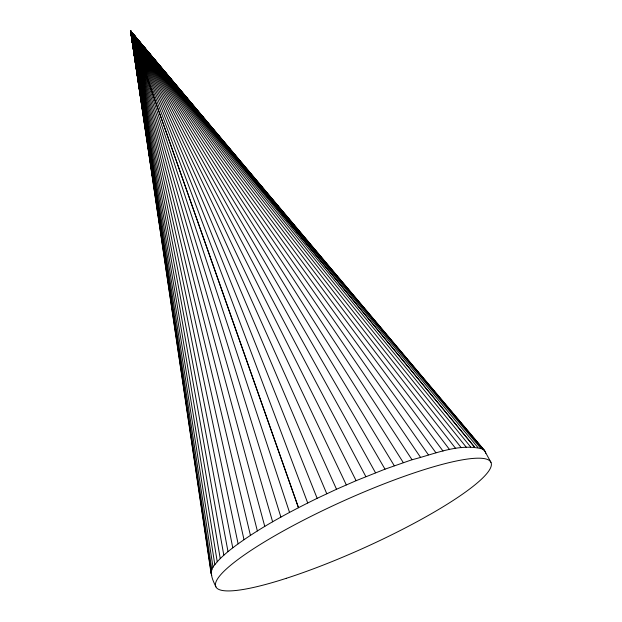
<?xml version="1.0" encoding="UTF-8"?>
<svg xmlns="http://www.w3.org/2000/svg" width="622" height="622" viewBox="0 0 622 622"><rect width="100%" height="100%" fill="white"/><g stroke="black" fill="none" stroke-linecap="round" stroke-linejoin="round"><path stroke-width="0.93" d="M215.951 586.857C212.584 579.953 208.199 571.151 214.839 564.683C219.9 558.167 226.322 552.88 232.768 547.811C258.9 528.164 287.9 512.73 317.158 498.331L130.62 31.1L484.32 450.235L490.968 462.387M449.045 408.646L130.62 31.1L211.643 575.552L211.2 571.976M317.15 498.331L336.518 489.257L130.62 31.1L482.75 449.053L484.32 450.235M336.51 489.265L356.118 480.689L385.01 469.167L130.62 31.1L211.146 573.896M385.01 469.167L412.028 459.736L130.62 31.1L147.095 140.658M412.028 459.736C434.731 454.068 459.16 442.802 482.75 449.053M450.297 410.131L452.171 412.355M453.422 413.84L485.331 451.665L485.782 453.337M216.915 133.683L130.62 31.1L211.83 569.799M218.159 135.168L220.04 137.4M221.284 138.885L226.913 145.579M228.165 147.064L230.039 149.296M231.291 150.781L233.164 153.012M235.046 155.243L236.298 156.728M238.172 158.96L239.423 160.445M241.297 162.676L242.549 164.161M248.178 170.856L293.817 225.117M295.069 226.61L296.951 228.834M298.195 230.327L300.698 233.297M301.95 234.782L303.824 237.013M305.075 238.498L306.949 240.73M308.201 242.215L310.075 244.446M311.956 246.677L313.208 248.162M315.082 250.394L316.334 251.879M368.854 314.328L370.728 316.551M371.979 318.044L373.853 320.276M375.735 322.499L377.608 324.731M378.86 326.216L380.734 328.447M381.986 329.932L383.86 332.164M385.733 334.395L386.985 335.88M388.867 338.111L390.111 339.596M480.604 448.128L130.62 31.1L138.986 85.797M209.731 125.597L130.62 31.1L213.043 567.365M210.982 127.09L212.848 129.322M214.092 130.807L216.588 133.784M217.832 135.269L219.698 137.501M220.95 138.994L222.816 141.225M224.06 142.71L225.934 144.942M227.8 147.173L229.044 148.666M230.91 150.897L232.162 152.382M477.883 447.475L130.62 31.1L135.277 60.847M143.037 46.028L130.62 31.1L214.839 564.683M144.281 47.521L146.139 49.76M147.383 51.253L149.241 53.492M150.485 54.985L152.351 57.224M154.209 59.463L155.453 60.956M157.312 63.195L158.556 64.688M142.974 46.082L130.62 31.1L134.018 52.194M144.211 47.583L145.447 49.084M147.297 51.331L148.534 52.823M150.384 55.07L151.62 56.571M470.706 447L130.62 31.1L217.241 561.752M139.211 41.627L130.62 31.1L133.971 51.214M140.44 43.136L142.282 45.39M144.125 47.645L145.354 49.154M147.196 51.408L148.417 52.917M466.267 447.21L130.62 31.1L220.235 558.595M137.322 39.411L139.149 41.674M140.362 43.19L142.189 45.453M138.481 40.982L137.268 39.466L138.395 41.036M140.292 43.268L141.505 44.784M461.26 447.716L130.62 31.1L132.105 39.707M136.008 37.981L130.62 31.1L223.819 555.205M455.701 448.516L130.62 31.1L132.167 39.707M135.363 37.258L130.62 31.1L228.002 551.605M137.135 39.567L138.317 41.106M449.613 449.636L130.62 31.1L132.229 39.684M443.012 451.051L130.62 31.1L132.121 38.727M135.184 37.398L130.62 31.1L232.768 547.811M435.921 452.777L130.62 31.1L132.191 38.712M134.554 36.651L130.62 31.1L238.109 543.822M428.371 454.806L130.62 31.1L132.261 38.696M134.492 36.69L130.62 31.1L244.003 539.671M420.394 457.123L130.62 31.1L131.483 34.894L130.62 31.1L474.586 447.094L130.62 31.1L250.425 535.371M132.253 33.518L130.62 31.1L131.569 34.871L130.62 31.1L136.101 37.903L130.62 31.1L257.36 530.947M133.333 35.127L134.422 36.737M131.654 34.84L130.62 31.1L132.191 33.557L130.62 31.1L264.77 526.406M133.287 35.159L134.352 36.784M403.313 462.62L130.62 31.1L272.63 521.796M132.159 33.58L130.62 31.1L131.436 33.899M394.294 465.769L130.62 31.1L131.475 33.891L130.62 31.1L135.308 37.304L130.62 31.1L280.895 517.115M132.051 33.635L130.62 31.1L131.623 33.837L130.62 31.1L132.089 33.619L130.62 31.1L289.533 512.404M375.525 472.798L130.62 31.1L131.584 33.845M365.876 476.646L130.62 31.1L298.474 507.684L130.62 31.1L132.012 33.658L130.62 31.1L307.711 502.98M356.118 480.689L130.62 31.1L326.775 493.744M346.314 484.896L130.62 31.1L131.398 32.88M132.859 43.532L132.509 41.62L132.766 43.532M133.1 45.445L133.427 47.358M133.761 49.27L134.088 51.183M134.329 54.114L134.632 56.034M134.943 57.947L135.254 59.867M135.573 62.76L135.876 64.68M136.171 66.601L136.475 68.521M136.778 70.441L137.229 73.318M137.524 75.239L137.827 77.159M138.123 79.072L138.426 80.992M138.729 82.913L139.025 84.833M139.281 87.718L139.569 89.638M139.864 91.558L140.891 98.276M141.186 100.196L141.482 102.117M141.769 104.029L142.065 105.95M142.508 108.827L142.796 110.747M143.091 112.668L143.387 114.588M143.682 116.508L143.97 118.429M144.996 125.146L145.291 127.067M145.587 128.979L145.882 130.9M147.383 142.578L149.552 156.993M149.84 158.913L151.426 169.487M151.714 171.408L153.307 181.982M153.595 183.902L153.883 185.822M154.17 187.743L155.181 194.468M155.469 196.396L155.764 198.317M156.052 200.237L156.48 203.122M156.775 205.042L157.063 206.963M157.35 208.883L157.638 210.811M157.926 212.732L158.361 215.616M158.649 217.537L158.937 219.457M159.224 221.378L159.52 223.298M159.807 225.226L160.095 227.147M160.53 230.031L160.818 231.952M161.106 233.872L161.393 235.792M162.404 242.518L162.692 244.446M162.987 246.366L163.275 248.287M164.286 255.012L164.573 256.94M164.861 258.861L165.149 260.781M166.16 267.507L166.455 269.427M286.299 578.312A150.936 25.626 -24.3 0 0 491.38 463.981A150.936 25.626 -24.3 0 0 282.59 531.367A150.936 25.626 -24.3 0 0 286.299 578.312"/></g></svg>
